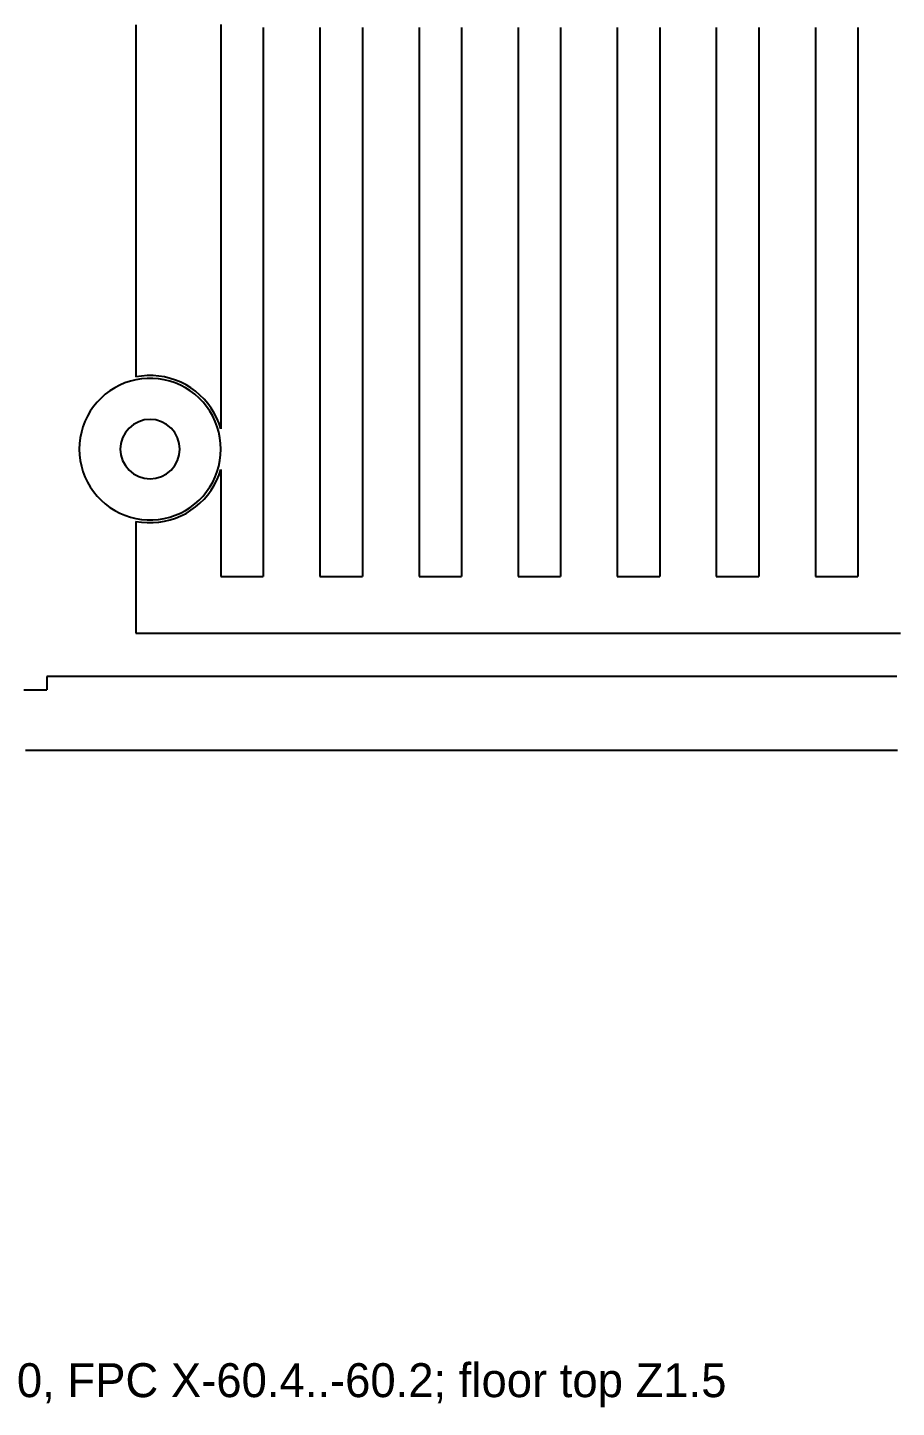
# Model space of a CAD drawing. Header units: metres. Extents: x -65 to 62, y -60 to 37.
# Drawn here: x -1.82 to 28.86, y -60.36 to -11.6 of the extents above; entities that cross this region are included whole.
import ezdxf

# ---------------------------------------------------------------- set-up
doc = ezdxf.new("R2010")
doc.units = ezdxf.units.M
doc.layers.add('AL_Z1.6', color=7, linetype='Continuous')

msp = doc.modelspace()

# ---------------------------------------------------------------- linework, layer by layer
at = {"layer": 'AL_Z1.6'}
for points in [[(2, -11.50524), (2, -11.70594), (2, -11.90663), (2, -12.10733), (2, -12.30803), (2, -12.50873), (2, -12.70943), (2, -12.91012), (2, -13.11082), (2, -13.31152), (2, -13.51222), (2, -13.71292), (2, -13.91362), (2, -14.11431), (2, -14.31501), (2, -14.51571), (2, -14.71641), (2, -14.91711), (2, -15.11781), (2, -15.3185), (2, -15.5192), (2, -15.7199), (2, -15.9206), (2, -16.1213), (2, -16.322), (2, -16.52269), (2, -16.72339), (2, -16.92409), (2, -17.12479), (2, -17.32549), (2, -17.52619), (2, -17.72688), (2, -17.92758), (2, -18.12828), (2, -18.32898), (2, -18.52968), (2, -18.73037), (2, -18.93107), (2, -19.13177), (2, -19.33247), (2, -19.53317), (2, -19.73387), (2, -19.93456), (2, -20.13526), (2, -20.33596), (2, -20.53666), (2, -20.73736), (2, -20.93806), (2, -21.13875), (2, -21.33945), (2, -21.54015), (2, -21.74085), (2, -21.94155), (2, -22.14225), (2, -22.34294), (2, -22.54364), (2, -22.74434), (2, -22.94504), (2, -23.14574), (2, -23.34644), (2, -23.54713), (2, -23.74783), (2, -23.94853)], [(5, -11.49961), (5, -11.70082), (5, -11.90204), (5, -12.10325), (5, -12.30447), (5, -12.50568), (5, -12.7069), (5, -12.90811), (5, -13.10933), (5, -13.31054), (5, -13.51176), (5, -13.71297), (5, -13.91419), (5, -14.1154), (5, -14.31662), (5, -14.51783), (5, -14.71905), (5, -14.92026), (5, -15.12148), (5, -15.32269), (5, -15.5239), (5, -15.72512), (5, -15.92633), (5, -16.12755), (5, -16.32876), (5, -16.52998), (5, -16.73119), (5, -16.93241), (5, -17.13362), (5, -17.33484), (5, -17.53605), (5, -17.73727), (5, -17.93848), (5, -18.1397), (5, -18.34091), (5, -18.54213), (5, -18.74334), (5, -18.94456), (5, -19.14577), (5, -19.34699), (5, -19.5482), (5, -19.74941), (5, -19.95063), (5, -20.15184), (5, -20.35306), (5, -20.55427), (5, -20.75549), (5, -20.9567), (5, -21.15792), (5, -21.35913), (5, -21.56035), (5, -21.76156), (5, -21.96278), (5, -22.16399), (5, -22.36521), (5, -22.56642), (5, -22.76764), (5, -22.96885), (5, -23.17007), (5, -23.37128), (5, -23.57249), (5, -23.77371), (5, -23.97492), (5, -24.17614), (5, -24.37735), (5, -24.57857), (5, -24.77978), (5, -24.981), (5, -25.18221), (5, -25.38343), (5, -25.58464), (5, -25.78586)], [(6.5, -11.6), (6.5, -11.8), (6.5, -12), (6.5, -12.2), (6.5, -12.4), (6.5, -12.6), (6.5, -12.8), (6.5, -13), (6.5, -13.2), (6.5, -13.4), (6.5, -13.6), (6.5, -13.8), (6.5, -14), (6.5, -14.2), (6.5, -14.4), (6.5, -14.6), (6.5, -14.8), (6.5, -15), (6.5, -15.2), (6.5, -15.4), (6.5, -15.6), (6.5, -15.8), (6.5, -16), (6.5, -16.2), (6.5, -16.4), (6.5, -16.6), (6.5, -16.8), (6.5, -17), (6.5, -17.2), (6.5, -17.4), (6.5, -17.6), (6.5, -17.8), (6.5, -18), (6.5, -18.2), (6.5, -18.4), (6.5, -18.6), (6.5, -18.8), (6.5, -19), (6.5, -19.2), (6.5, -19.4), (6.5, -19.6), (6.5, -19.8), (6.5, -20), (6.5, -20.2), (6.5, -20.4), (6.5, -20.6), (6.5, -20.8), (6.5, -21), (6.5, -21.2), (6.5, -21.4), (6.5, -21.6), (6.5, -21.8), (6.5, -22), (6.5, -22.2), (6.5, -22.4), (6.5, -22.6), (6.5, -22.8), (6.5, -23), (6.5, -23.2), (6.5, -23.4), (6.5, -23.6), (6.5, -23.8), (6.5, -24), (6.5, -24.2), (6.5, -24.4), (6.5, -24.6), (6.5, -24.8), (6.5, -25), (6.5, -25.2), (6.5, -25.4), (6.5, -25.6), (6.5, -25.8), (6.5, -26), (6.5, -26.2), (6.5, -26.4), (6.5, -26.6), (6.5, -26.8), (6.5, -27), (6.5, -27.2), (6.5, -27.4), (6.5, -27.6), (6.5, -27.8), (6.5, -28), (6.5, -28.2), (6.5, -28.4), (6.5, -28.6), (6.5, -28.8), (6.5, -29), (6.5, -29.2), (6.5, -29.4), (6.5, -29.6), (6.5, -29.8), (6.5, -30), (6.5, -30.2), (6.5, -30.4), (6.5, -30.6), (6.5, -30.8), (6.5, -31)], [(8.5, -11.6), (8.5, -11.8), (8.5, -12), (8.5, -12.2), (8.5, -12.4), (8.5, -12.6), (8.5, -12.8), (8.5, -13), (8.5, -13.2), (8.5, -13.4), (8.5, -13.6), (8.5, -13.8), (8.5, -14), (8.5, -14.2), (8.5, -14.4), (8.5, -14.6), (8.5, -14.8), (8.5, -15), (8.5, -15.2), (8.5, -15.4), (8.5, -15.6), (8.5, -15.8), (8.5, -16), (8.5, -16.2), (8.5, -16.4), (8.5, -16.6), (8.5, -16.8), (8.5, -17), (8.5, -17.2), (8.5, -17.4), (8.5, -17.6), (8.5, -17.8), (8.5, -18), (8.5, -18.2), (8.5, -18.4), (8.5, -18.6), (8.5, -18.8), (8.5, -19), (8.5, -19.2), (8.5, -19.4), (8.5, -19.6), (8.5, -19.8), (8.5, -20), (8.5, -20.2), (8.5, -20.4), (8.5, -20.6), (8.5, -20.8), (8.5, -21), (8.5, -21.2), (8.5, -21.4), (8.5, -21.6), (8.5, -21.8), (8.5, -22), (8.5, -22.2), (8.5, -22.4), (8.5, -22.6), (8.5, -22.8), (8.5, -23), (8.5, -23.2), (8.5, -23.4), (8.5, -23.6), (8.5, -23.8), (8.5, -24), (8.5, -24.2), (8.5, -24.4), (8.5, -24.6), (8.5, -24.8), (8.5, -25), (8.5, -25.2), (8.5, -25.4), (8.5, -25.6), (8.5, -25.8), (8.5, -26), (8.5, -26.2), (8.5, -26.4), (8.5, -26.6), (8.5, -26.8), (8.5, -27), (8.5, -27.2), (8.5, -27.4), (8.5, -27.6), (8.5, -27.8), (8.5, -28), (8.5, -28.2), (8.5, -28.4), (8.5, -28.6), (8.5, -28.8), (8.5, -29), (8.5, -29.2), (8.5, -29.4), (8.5, -29.6), (8.5, -29.8), (8.5, -30), (8.5, -30.2), (8.5, -30.4), (8.5, -30.6), (8.5, -30.8), (8.5, -31)], [(10, -11.6), (10, -11.8), (10, -12), (10, -12.2), (10, -12.4), (10, -12.6), (10, -12.8), (10, -13), (10, -13.2), (10, -13.4), (10, -13.6), (10, -13.8), (10, -14), (10, -14.2), (10, -14.4), (10, -14.6), (10, -14.8), (10, -15), (10, -15.2), (10, -15.4), (10, -15.6), (10, -15.8), (10, -16), (10, -16.2), (10, -16.4), (10, -16.6), (10, -16.8), (10, -17), (10, -17.2), (10, -17.4), (10, -17.6), (10, -17.8), (10, -18), (10, -18.2), (10, -18.4), (10, -18.6), (10, -18.8), (10, -19), (10, -19.2), (10, -19.4), (10, -19.6), (10, -19.8), (10, -20), (10, -20.2), (10, -20.4), (10, -20.6), (10, -20.8), (10, -21), (10, -21.2), (10, -21.4), (10, -21.6), (10, -21.8), (10, -22), (10, -22.2), (10, -22.4), (10, -22.6), (10, -22.8), (10, -23), (10, -23.2), (10, -23.4), (10, -23.6), (10, -23.8), (10, -24), (10, -24.2), (10, -24.4), (10, -24.6), (10, -24.8), (10, -25), (10, -25.2), (10, -25.4), (10, -25.6), (10, -25.8), (10, -26), (10, -26.2), (10, -26.4), (10, -26.6), (10, -26.8), (10, -27), (10, -27.2), (10, -27.4), (10, -27.6), (10, -27.8), (10, -28), (10, -28.2), (10, -28.4), (10, -28.6), (10, -28.8), (10, -29), (10, -29.2), (10, -29.4), (10, -29.6), (10, -29.8), (10, -30), (10, -30.2), (10, -30.4), (10, -30.6), (10, -30.8), (10, -31)], [(12, -11.6), (12, -11.8), (12, -12), (12, -12.2), (12, -12.4), (12, -12.6), (12, -12.8), (12, -13), (12, -13.2), (12, -13.4), (12, -13.6), (12, -13.8), (12, -14), (12, -14.2), (12, -14.4), (12, -14.6), (12, -14.8), (12, -15), (12, -15.2), (12, -15.4), (12, -15.6), (12, -15.8), (12, -16), (12, -16.2), (12, -16.4), (12, -16.6), (12, -16.8), (12, -17), (12, -17.2), (12, -17.4), (12, -17.6), (12, -17.8), (12, -18), (12, -18.2), (12, -18.4), (12, -18.6), (12, -18.8), (12, -19), (12, -19.2), (12, -19.4), (12, -19.6), (12, -19.8), (12, -20), (12, -20.2), (12, -20.4), (12, -20.6), (12, -20.8), (12, -21), (12, -21.2), (12, -21.4), (12, -21.6), (12, -21.8), (12, -22), (12, -22.2), (12, -22.4), (12, -22.6), (12, -22.8), (12, -23), (12, -23.2), (12, -23.4), (12, -23.6), (12, -23.8), (12, -24), (12, -24.2), (12, -24.4), (12, -24.6), (12, -24.8), (12, -25), (12, -25.2), (12, -25.4), (12, -25.6), (12, -25.8), (12, -26), (12, -26.2), (12, -26.4), (12, -26.6), (12, -26.8), (12, -27), (12, -27.2), (12, -27.4), (12, -27.6), (12, -27.8), (12, -28), (12, -28.2), (12, -28.4), (12, -28.6), (12, -28.8), (12, -29), (12, -29.2), (12, -29.4), (12, -29.6), (12, -29.8), (12, -30), (12, -30.2), (12, -30.4), (12, -30.6), (12, -30.8), (12, -31)], [(13.5, -11.6), (13.5, -11.8), (13.5, -12), (13.5, -12.2), (13.5, -12.4), (13.5, -12.6), (13.5, -12.8), (13.5, -13), (13.5, -13.2), (13.5, -13.4), (13.5, -13.6), (13.5, -13.8), (13.5, -14), (13.5, -14.2), (13.5, -14.4), (13.5, -14.6), (13.5, -14.8), (13.5, -15), (13.5, -15.2), (13.5, -15.4), (13.5, -15.6), (13.5, -15.8), (13.5, -16), (13.5, -16.2), (13.5, -16.4), (13.5, -16.6), (13.5, -16.8), (13.5, -17), (13.5, -17.2), (13.5, -17.4), (13.5, -17.6), (13.5, -17.8), (13.5, -18), (13.5, -18.2), (13.5, -18.4), (13.5, -18.6), (13.5, -18.8), (13.5, -19), (13.5, -19.2), (13.5, -19.4), (13.5, -19.6), (13.5, -19.8), (13.5, -20), (13.5, -20.2), (13.5, -20.4), (13.5, -20.6), (13.5, -20.8), (13.5, -21), (13.5, -21.2), (13.5, -21.4), (13.5, -21.6), (13.5, -21.8), (13.5, -22), (13.5, -22.2), (13.5, -22.4), (13.5, -22.6), (13.5, -22.8), (13.5, -23), (13.5, -23.2), (13.5, -23.4), (13.5, -23.6), (13.5, -23.8), (13.5, -24), (13.5, -24.2), (13.5, -24.4), (13.5, -24.6), (13.5, -24.8), (13.5, -25), (13.5, -25.2), (13.5, -25.4), (13.5, -25.6), (13.5, -25.8), (13.5, -26), (13.5, -26.2), (13.5, -26.4), (13.5, -26.6), (13.5, -26.8), (13.5, -27), (13.5, -27.2), (13.5, -27.4), (13.5, -27.6), (13.5, -27.8), (13.5, -28), (13.5, -28.2), (13.5, -28.4), (13.5, -28.6), (13.5, -28.8), (13.5, -29), (13.5, -29.2), (13.5, -29.4), (13.5, -29.6), (13.5, -29.8), (13.5, -30), (13.5, -30.2), (13.5, -30.4), (13.5, -30.6), (13.5, -30.8), (13.5, -31)], [(15.5, -11.6), (15.5, -11.8), (15.5, -12), (15.5, -12.2), (15.5, -12.4), (15.5, -12.6), (15.5, -12.8), (15.5, -13), (15.5, -13.2), (15.5, -13.4), (15.5, -13.6), (15.5, -13.8), (15.5, -14), (15.5, -14.2), (15.5, -14.4), (15.5, -14.6), (15.5, -14.8), (15.5, -15), (15.5, -15.2), (15.5, -15.4), (15.5, -15.6), (15.5, -15.8), (15.5, -16), (15.5, -16.2), (15.5, -16.4), (15.5, -16.6), (15.5, -16.8), (15.5, -17), (15.5, -17.2), (15.5, -17.4), (15.5, -17.6), (15.5, -17.8), (15.5, -18), (15.5, -18.2), (15.5, -18.4), (15.5, -18.6), (15.5, -18.8), (15.5, -19), (15.5, -19.2), (15.5, -19.4), (15.5, -19.6), (15.5, -19.8), (15.5, -20), (15.5, -20.2), (15.5, -20.4), (15.5, -20.6), (15.5, -20.8), (15.5, -21), (15.5, -21.2), (15.5, -21.4), (15.5, -21.6), (15.5, -21.8), (15.5, -22), (15.5, -22.2), (15.5, -22.4), (15.5, -22.6), (15.5, -22.8), (15.5, -23), (15.5, -23.2), (15.5, -23.4), (15.5, -23.6), (15.5, -23.8), (15.5, -24), (15.5, -24.2), (15.5, -24.4), (15.5, -24.6), (15.5, -24.8), (15.5, -25), (15.5, -25.2), (15.5, -25.4), (15.5, -25.6), (15.5, -25.8), (15.5, -26), (15.5, -26.2), (15.5, -26.4), (15.5, -26.6), (15.5, -26.8), (15.5, -27), (15.5, -27.2), (15.5, -27.4), (15.5, -27.6), (15.5, -27.8), (15.5, -28), (15.5, -28.2), (15.5, -28.4), (15.5, -28.6), (15.5, -28.8), (15.5, -29), (15.5, -29.2), (15.5, -29.4), (15.5, -29.6), (15.5, -29.8), (15.5, -30), (15.5, -30.2), (15.5, -30.4), (15.5, -30.6), (15.5, -30.8), (15.5, -31)], [(17, -11.6), (17, -11.8), (17, -12), (17, -12.2), (17, -12.4), (17, -12.6), (17, -12.8), (17, -13), (17, -13.2), (17, -13.4), (17, -13.6), (17, -13.8), (17, -14), (17, -14.2), (17, -14.4), (17, -14.6), (17, -14.8), (17, -15), (17, -15.2), (17, -15.4), (17, -15.6), (17, -15.8), (17, -16), (17, -16.2), (17, -16.4), (17, -16.6), (17, -16.8), (17, -17), (17, -17.2), (17, -17.4), (17, -17.6), (17, -17.8), (17, -18), (17, -18.2), (17, -18.4), (17, -18.6), (17, -18.8), (17, -19), (17, -19.2), (17, -19.4), (17, -19.6), (17, -19.8), (17, -20), (17, -20.2), (17, -20.4), (17, -20.6), (17, -20.8), (17, -21), (17, -21.2), (17, -21.4), (17, -21.6), (17, -21.8), (17, -22), (17, -22.2), (17, -22.4), (17, -22.6), (17, -22.8), (17, -23), (17, -23.2), (17, -23.4), (17, -23.6), (17, -23.8), (17, -24), (17, -24.2), (17, -24.4), (17, -24.6), (17, -24.8), (17, -25), (17, -25.2), (17, -25.4), (17, -25.6), (17, -25.8), (17, -26), (17, -26.2), (17, -26.4), (17, -26.6), (17, -26.8), (17, -27), (17, -27.2), (17, -27.4), (17, -27.6), (17, -27.8), (17, -28), (17, -28.2), (17, -28.4), (17, -28.6), (17, -28.8), (17, -29), (17, -29.2), (17, -29.4), (17, -29.6), (17, -29.8), (17, -30), (17, -30.2), (17, -30.4), (17, -30.6), (17, -30.8), (17, -31)], [(19, -11.6), (19, -11.8), (19, -12), (19, -12.2), (19, -12.4), (19, -12.6), (19, -12.8), (19, -13), (19, -13.2), (19, -13.4), (19, -13.6), (19, -13.8), (19, -14), (19, -14.2), (19, -14.4), (19, -14.6), (19, -14.8), (19, -15), (19, -15.2), (19, -15.4), (19, -15.6), (19, -15.8), (19, -16), (19, -16.2), (19, -16.4), (19, -16.6), (19, -16.8), (19, -17), (19, -17.2), (19, -17.4), (19, -17.6), (19, -17.8), (19, -18), (19, -18.2), (19, -18.4), (19, -18.6), (19, -18.8), (19, -19), (19, -19.2), (19, -19.4), (19, -19.6), (19, -19.8), (19, -20), (19, -20.2), (19, -20.4), (19, -20.6), (19, -20.8), (19, -21), (19, -21.2), (19, -21.4), (19, -21.6), (19, -21.8), (19, -22), (19, -22.2), (19, -22.4), (19, -22.6), (19, -22.8), (19, -23), (19, -23.2), (19, -23.4), (19, -23.6), (19, -23.8), (19, -24), (19, -24.2), (19, -24.4), (19, -24.6), (19, -24.8), (19, -25), (19, -25.2), (19, -25.4), (19, -25.6), (19, -25.8), (19, -26), (19, -26.2), (19, -26.4), (19, -26.6), (19, -26.8), (19, -27), (19, -27.2), (19, -27.4), (19, -27.6), (19, -27.8), (19, -28), (19, -28.2), (19, -28.4), (19, -28.6), (19, -28.8), (19, -29), (19, -29.2), (19, -29.4), (19, -29.6), (19, -29.8), (19, -30), (19, -30.2), (19, -30.4), (19, -30.6), (19, -30.8), (19, -31)], [(20.5, -11.6), (20.5, -11.8), (20.5, -12), (20.5, -12.2), (20.5, -12.4), (20.5, -12.6), (20.5, -12.8), (20.5, -13), (20.5, -13.2), (20.5, -13.4), (20.5, -13.6), (20.5, -13.8), (20.5, -14), (20.5, -14.2), (20.5, -14.4), (20.5, -14.6), (20.5, -14.8), (20.5, -15), (20.5, -15.2), (20.5, -15.4), (20.5, -15.6), (20.5, -15.8), (20.5, -16), (20.5, -16.2), (20.5, -16.4), (20.5, -16.6), (20.5, -16.8), (20.5, -17), (20.5, -17.2), (20.5, -17.4), (20.5, -17.6), (20.5, -17.8), (20.5, -18), (20.5, -18.2), (20.5, -18.4), (20.5, -18.6), (20.5, -18.8), (20.5, -19), (20.5, -19.2), (20.5, -19.4), (20.5, -19.6), (20.5, -19.8), (20.5, -20), (20.5, -20.2), (20.5, -20.4), (20.5, -20.6), (20.5, -20.8), (20.5, -21), (20.5, -21.2), (20.5, -21.4), (20.5, -21.6), (20.5, -21.8), (20.5, -22), (20.5, -22.2), (20.5, -22.4), (20.5, -22.6), (20.5, -22.8), (20.5, -23), (20.5, -23.2), (20.5, -23.4), (20.5, -23.6), (20.5, -23.8), (20.5, -24), (20.5, -24.2), (20.5, -24.4), (20.5, -24.6), (20.5, -24.8), (20.5, -25), (20.5, -25.2), (20.5, -25.4), (20.5, -25.6), (20.5, -25.8), (20.5, -26), (20.5, -26.2), (20.5, -26.4), (20.5, -26.6), (20.5, -26.8), (20.5, -27), (20.5, -27.2), (20.5, -27.4), (20.5, -27.6), (20.5, -27.8), (20.5, -28), (20.5, -28.2), (20.5, -28.4), (20.5, -28.6), (20.5, -28.8), (20.5, -29), (20.5, -29.2), (20.5, -29.4), (20.5, -29.6), (20.5, -29.8), (20.5, -30), (20.5, -30.2), (20.5, -30.4), (20.5, -30.6), (20.5, -30.8), (20.5, -31)], [(22.5, -11.6), (22.5, -11.8), (22.5, -12), (22.5, -12.2), (22.5, -12.4), (22.5, -12.6), (22.5, -12.8), (22.5, -13), (22.5, -13.2), (22.5, -13.4), (22.5, -13.6), (22.5, -13.8), (22.5, -14), (22.5, -14.2), (22.5, -14.4), (22.5, -14.6), (22.5, -14.8), (22.5, -15), (22.5, -15.2), (22.5, -15.4), (22.5, -15.6), (22.5, -15.8), (22.5, -16), (22.5, -16.2), (22.5, -16.4), (22.5, -16.6), (22.5, -16.8), (22.5, -17), (22.5, -17.2), (22.5, -17.4), (22.5, -17.6), (22.5, -17.8), (22.5, -18), (22.5, -18.2), (22.5, -18.4), (22.5, -18.6), (22.5, -18.8), (22.5, -19), (22.5, -19.2), (22.5, -19.4), (22.5, -19.6), (22.5, -19.8), (22.5, -20), (22.5, -20.2), (22.5, -20.4), (22.5, -20.6), (22.5, -20.8), (22.5, -21), (22.5, -21.2), (22.5, -21.4), (22.5, -21.6), (22.5, -21.8), (22.5, -22), (22.5, -22.2), (22.5, -22.4), (22.5, -22.6), (22.5, -22.8), (22.5, -23), (22.5, -23.2), (22.5, -23.4), (22.5, -23.6), (22.5, -23.8), (22.5, -24), (22.5, -24.2), (22.5, -24.4), (22.5, -24.6), (22.5, -24.8), (22.5, -25), (22.5, -25.2), (22.5, -25.4), (22.5, -25.6), (22.5, -25.8), (22.5, -26), (22.5, -26.2), (22.5, -26.4), (22.5, -26.6), (22.5, -26.8), (22.5, -27), (22.5, -27.2), (22.5, -27.4), (22.5, -27.6), (22.5, -27.8), (22.5, -28), (22.5, -28.2), (22.5, -28.4), (22.5, -28.6), (22.5, -28.8), (22.5, -29), (22.5, -29.2), (22.5, -29.4), (22.5, -29.6), (22.5, -29.8), (22.5, -30), (22.5, -30.2), (22.5, -30.4), (22.5, -30.6), (22.5, -30.8), (22.5, -31)], [(24, -11.6), (24, -11.8), (24, -12), (24, -12.2), (24, -12.4), (24, -12.6), (24, -12.8), (24, -13), (24, -13.2), (24, -13.4), (24, -13.6), (24, -13.8), (24, -14), (24, -14.2), (24, -14.4), (24, -14.6), (24, -14.8), (24, -15), (24, -15.2), (24, -15.4), (24, -15.6), (24, -15.8), (24, -16), (24, -16.2), (24, -16.4), (24, -16.6), (24, -16.8), (24, -17), (24, -17.2), (24, -17.4), (24, -17.6), (24, -17.8), (24, -18), (24, -18.2), (24, -18.4), (24, -18.6), (24, -18.8), (24, -19), (24, -19.2), (24, -19.4), (24, -19.6), (24, -19.8), (24, -20), (24, -20.2), (24, -20.4), (24, -20.6), (24, -20.8), (24, -21), (24, -21.2), (24, -21.4), (24, -21.6), (24, -21.8), (24, -22), (24, -22.2), (24, -22.4), (24, -22.6), (24, -22.8), (24, -23), (24, -23.2), (24, -23.4), (24, -23.6), (24, -23.8), (24, -24), (24, -24.2), (24, -24.4), (24, -24.6), (24, -24.8), (24, -25), (24, -25.2), (24, -25.4), (24, -25.6), (24, -25.8), (24, -26), (24, -26.2), (24, -26.4), (24, -26.6), (24, -26.8), (24, -27), (24, -27.2), (24, -27.4), (24, -27.6), (24, -27.8), (24, -28), (24, -28.2), (24, -28.4), (24, -28.6), (24, -28.8), (24, -29), (24, -29.2), (24, -29.4), (24, -29.6), (24, -29.8), (24, -30), (24, -30.2), (24, -30.4), (24, -30.6), (24, -30.8), (24, -31)], [(26, -11.6), (26, -11.8), (26, -12), (26, -12.2), (26, -12.4), (26, -12.6), (26, -12.8), (26, -13), (26, -13.2), (26, -13.4), (26, -13.6), (26, -13.8), (26, -14), (26, -14.2), (26, -14.4), (26, -14.6), (26, -14.8), (26, -15), (26, -15.2), (26, -15.4), (26, -15.6), (26, -15.8), (26, -16), (26, -16.2), (26, -16.4), (26, -16.6), (26, -16.8), (26, -17), (26, -17.2), (26, -17.4), (26, -17.6), (26, -17.8), (26, -18), (26, -18.2), (26, -18.4), (26, -18.6), (26, -18.8), (26, -19), (26, -19.2), (26, -19.4), (26, -19.6), (26, -19.8), (26, -20), (26, -20.2), (26, -20.4), (26, -20.6), (26, -20.8), (26, -21), (26, -21.2), (26, -21.4), (26, -21.6), (26, -21.8), (26, -22), (26, -22.2), (26, -22.4), (26, -22.6), (26, -22.8), (26, -23), (26, -23.2), (26, -23.4), (26, -23.6), (26, -23.8), (26, -24), (26, -24.2), (26, -24.4), (26, -24.6), (26, -24.8), (26, -25), (26, -25.2), (26, -25.4), (26, -25.6), (26, -25.8), (26, -26), (26, -26.2), (26, -26.4), (26, -26.6), (26, -26.8), (26, -27), (26, -27.2), (26, -27.4), (26, -27.6), (26, -27.8), (26, -28), (26, -28.2), (26, -28.4), (26, -28.6), (26, -28.8), (26, -29), (26, -29.2), (26, -29.4), (26, -29.6), (26, -29.8), (26, -30), (26, -30.2), (26, -30.4), (26, -30.6), (26, -30.8), (26, -31)], [(27.5, -11.6), (27.5, -11.8), (27.5, -12), (27.5, -12.2), (27.5, -12.4), (27.5, -12.6), (27.5, -12.8), (27.5, -13), (27.5, -13.2), (27.5, -13.4), (27.5, -13.6), (27.5, -13.8), (27.5, -14), (27.5, -14.2), (27.5, -14.4), (27.5, -14.6), (27.5, -14.8), (27.5, -15), (27.5, -15.2), (27.5, -15.4), (27.5, -15.6), (27.5, -15.8), (27.5, -16), (27.5, -16.2), (27.5, -16.4), (27.5, -16.6), (27.5, -16.8), (27.5, -17), (27.5, -17.2), (27.5, -17.4), (27.5, -17.6), (27.5, -17.8), (27.5, -18), (27.5, -18.2), (27.5, -18.4), (27.5, -18.6), (27.5, -18.8), (27.5, -19), (27.5, -19.2), (27.5, -19.4), (27.5, -19.6), (27.5, -19.8), (27.5, -20), (27.5, -20.2), (27.5, -20.4), (27.5, -20.6), (27.5, -20.8), (27.5, -21), (27.5, -21.2), (27.5, -21.4), (27.5, -21.6), (27.5, -21.8), (27.5, -22), (27.5, -22.2), (27.5, -22.4), (27.5, -22.6), (27.5, -22.8), (27.5, -23), (27.5, -23.2), (27.5, -23.4), (27.5, -23.6), (27.5, -23.8), (27.5, -24), (27.5, -24.2), (27.5, -24.4), (27.5, -24.6), (27.5, -24.8), (27.5, -25), (27.5, -25.2), (27.5, -25.4), (27.5, -25.6), (27.5, -25.8), (27.5, -26), (27.5, -26.2), (27.5, -26.4), (27.5, -26.6), (27.5, -26.8), (27.5, -27), (27.5, -27.2), (27.5, -27.4), (27.5, -27.6), (27.5, -27.8), (27.5, -28), (27.5, -28.2), (27.5, -28.4), (27.5, -28.6), (27.5, -28.8), (27.5, -29), (27.5, -29.2), (27.5, -29.4), (27.5, -29.6), (27.5, -29.8), (27.5, -30), (27.5, -30.2), (27.5, -30.4), (27.5, -30.6), (27.5, -30.8), (27.5, -31)], [(5, -26.5), (4.99189, -26.29883), (4.96763, -26.09897), (4.92735, -25.90171), (4.87134, -25.70833), (4.79995, -25.52008), (4.71364, -25.33819), (4.61298, -25.16384), (4.49861, -24.99814), (4.37128, -24.84219), (4.23181, -24.69699), (4.08111, -24.56349), (3.92016, -24.44254), (3.75, -24.33494), (3.57173, -24.24137), (3.38651, -24.16246), (3.19554, -24.0987), (3.00006, -24.05052), (2.80134, -24.01823), (2.60066, -24.00203), (2.39934, -24.00203), (2.19866, -24.01823), (1.99994, -24.05052), (1.80446, -24.0987), (1.61349, -24.16246), (1.42827, -24.24137), (1.25, -24.33494), (1.07984, -24.44254), (0.91889, -24.56349), (0.76819, -24.69699), (0.62872, -24.84219), (0.50139, -24.99814), (0.38702, -25.16384), (0.28636, -25.33819), (0.20005, -25.52008), (0.12866, -25.70833), (0.07265, -25.90171), (0.03237, -26.09897), (0.00811, -26.29883), (0, -26.5), (0.00811, -26.70117), (0.03237, -26.90103), (0.07265, -27.09829), (0.12866, -27.29167), (0.20005, -27.47992), (0.28636, -27.66181), (0.38702, -27.83616), (0.50139, -28.00186), (0.62872, -28.15781), (0.76819, -28.30301), (0.91889, -28.43651), (1.07984, -28.55746), (1.25, -28.66506), (1.42827, -28.75863), (1.61349, -28.83754), (1.80446, -28.9013), (1.99994, -28.94948), (2.19866, -28.98177), (2.39934, -28.99797), (2.60066, -28.99797), (2.80134, -28.98177), (3.00006, -28.94948), (3.19554, -28.9013), (3.38651, -28.83754), (3.57173, -28.75863), (3.75, -28.66506), (3.92016, -28.55746), (4.08111, -28.43651), (4.23181, -28.30301), (4.37128, -28.15781), (4.49861, -28.00186), (4.61298, -27.83616), (4.71364, -27.66181), (4.79995, -27.47992), (4.87134, -27.29167), (4.92735, -27.09829), (4.96763, -26.90103), (4.99189, -26.70117), (5, -26.5)], [(5, -25.78586), (4.93656, -25.59271), (4.85822, -25.4051), (4.76546, -25.22419), (4.65885, -25.05108), (4.53904, -24.88683), (4.40676, -24.73244), (4.26283, -24.58886), (4.10811, -24.45697), (3.94357, -24.33757), (3.77019, -24.23139), (3.58905, -24.13908), (3.40126, -24.0612), (3.20795, -23.99824), (3.01031, -23.95057), (2.80955, -23.91849), (2.6069, -23.9022), (2.4036, -23.90179), (2.20089, -23.91726), (2, -23.94853)], [(3.55, -26.5), (3.52982, -26.29516), (3.47007, -26.09818), (3.37304, -25.91665), (3.24246, -25.75754), (3.08335, -25.62696), (2.90182, -25.52993), (2.70484, -25.47018), (2.5, -25.45), (2.29516, -25.47018), (2.09818, -25.52993), (1.91665, -25.62696), (1.75754, -25.75754), (1.62696, -25.91665), (1.52993, -26.09818), (1.47018, -26.29516), (1.45, -26.5), (1.47018, -26.70484), (1.52993, -26.90182), (1.62696, -27.08335), (1.75754, -27.24246), (1.91665, -27.37304), (2.09818, -27.47007), (2.29516, -27.52982), (2.5, -27.55), (2.70484, -27.52982), (2.90182, -27.47007), (3.08335, -27.37304), (3.24246, -27.24246), (3.37304, -27.08335), (3.47007, -26.90182), (3.52982, -26.70484), (3.55, -26.5)], [(2, -29.05147), (2.20089, -29.08274), (2.4036, -29.09821), (2.6069, -29.0978), (2.80955, -29.08151), (3.01031, -29.04943), (3.20795, -29.00176), (3.40126, -28.9388), (3.58905, -28.86092), (3.77019, -28.76861), (3.94357, -28.66243), (4.10811, -28.54303), (4.26283, -28.41114), (4.40676, -28.26756), (4.53904, -28.11317), (4.65885, -27.94892), (4.76546, -27.77581), (4.85822, -27.5949), (4.93656, -27.40729), (5, -27.21414)], [(5, -27.21414), (5, -27.42447), (5, -27.63479), (5, -27.84512), (5, -28.05544), (5, -28.26577), (5, -28.4761), (5, -28.68642), (5, -28.89675), (5, -29.10707), (5, -29.3174), (5, -29.52772), (5, -29.73805), (5, -29.94837), (5, -30.1587), (5, -30.36902), (5, -30.57935), (5, -30.78967), (5, -31)], [(2, -29.05147), (2, -29.25929), (2, -29.4671), (2, -29.67492), (2, -29.88274), (2, -30.09056), (2, -30.29837), (2, -30.50619), (2, -30.71401), (2, -30.92183), (2, -31.12964), (2, -31.33746), (2, -31.54528), (2, -31.7531), (2, -31.96091), (2, -32.16873), (2, -32.37655), (2, -32.58437), (2, -32.79218), (2, -33)], [(5, -31), (5.21429, -31), (5.42857, -31), (5.64286, -31), (5.85714, -31), (6.07143, -31), (6.28571, -31), (6.5, -31)], [(8.5, -31), (8.71429, -31), (8.92857, -31), (9.14286, -31), (9.35714, -31), (9.57143, -31), (9.78571, -31), (10, -31)], [(12, -31), (12.21429, -31), (12.42857, -31), (12.64286, -31), (12.85714, -31), (13.07143, -31), (13.28571, -31), (13.5, -31)], [(15.5, -31), (15.71429, -31), (15.92857, -31), (16.14286, -31), (16.35714, -31), (16.57143, -31), (16.78571, -31), (17, -31)], [(19, -31), (19.21429, -31), (19.42857, -31), (19.64286, -31), (19.85714, -31), (20.07143, -31), (20.28571, -31), (20.5, -31)], [(22.5, -31), (22.71429, -31), (22.92857, -31), (23.14286, -31), (23.35714, -31), (23.57143, -31), (23.78571, -31), (24, -31)], [(26, -31), (26.21429, -31), (26.42857, -31), (26.64286, -31), (26.85714, -31), (27.07143, -31), (27.28571, -31), (27.5, -31)], [(2, -33), (2.2, -33), (2.4, -33), (2.6, -33), (2.8, -33), (3, -33), (3.2, -33), (3.4, -33), (3.6, -33), (3.8, -33), (4, -33), (4.2, -33), (4.4, -33), (4.6, -33), (4.8, -33), (5, -33), (5.2, -33), (5.4, -33), (5.6, -33), (5.8, -33), (6, -33), (6.2, -33), (6.4, -33), (6.6, -33), (6.8, -33), (7, -33), (7.2, -33), (7.4, -33), (7.6, -33), (7.8, -33), (8, -33), (8.2, -33), (8.4, -33), (8.6, -33), (8.8, -33), (9, -33), (9.2, -33), (9.4, -33), (9.6, -33), (9.8, -33), (10, -33), (10.2, -33), (10.4, -33), (10.6, -33), (10.8, -33), (11, -33), (11.2, -33), (11.4, -33), (11.6, -33), (11.8, -33), (12, -33), (12.2, -33), (12.4, -33), (12.6, -33), (12.8, -33), (13, -33), (13.2, -33), (13.4, -33), (13.6, -33), (13.8, -33), (14, -33), (14.2, -33), (14.4, -33), (14.6, -33), (14.8, -33), (15, -33), (15.2, -33), (15.4, -33), (15.6, -33), (15.8, -33), (16, -33), (16.2, -33), (16.4, -33), (16.6, -33), (16.8, -33), (17, -33), (17.2, -33), (17.4, -33), (17.6, -33), (17.8, -33), (18, -33), (18.2, -33), (18.4, -33), (18.6, -33), (18.8, -33), (19, -33), (19.2, -33), (19.4, -33), (19.6, -33), (19.8, -33), (20, -33), (20.2, -33), (20.4, -33), (20.6, -33), (20.8, -33), (21, -33), (21.2, -33), (21.4, -33), (21.6, -33), (21.8, -33), (22, -33), (22.2, -33), (22.4, -33), (22.6, -33), (22.8, -33), (23, -33), (23.2, -33), (23.4, -33), (23.6, -33), (23.8, -33), (24, -33), (24.2, -33), (24.4, -33), (24.6, -33), (24.8, -33), (25, -33), (25.2, -33), (25.4, -33), (25.6, -33), (25.8, -33), (26, -33), (26.2, -33), (26.4, -33), (26.6, -33), (26.8, -33), (27, -33), (27.2, -33), (27.4, -33), (27.6, -33), (27.8, -33), (28, -33), (28.2, -33), (28.4, -33), (28.6, -33), (28.8, -33), (29, -33)], [(28.87698, -34.53852), (28.6768, -34.53852), (28.47662, -34.53852), (28.27644, -34.53852), (28.07626, -34.53852), (27.87608, -34.53852), (27.6759, -34.53852), (27.47572, -34.53852), (27.27554, -34.53852), (27.07536, -34.53852), (26.87518, -34.53852), (26.675, -34.53852), (26.47482, -34.53852), (26.27464, -34.53852), (26.07446, -34.53852), (25.87428, -34.53852), (25.6741, -34.53852), (25.47392, -34.53852), (25.27374, -34.53852), (25.07356, -34.53852), (24.87338, -34.53852), (24.6732, -34.53852), (24.47302, -34.53852), (24.27284, -34.53852), (24.07266, -34.53852), (23.87248, -34.53852), (23.6723, -34.53852), (23.47212, -34.53852), (23.27194, -34.53852), (23.07176, -34.53852), (22.87158, -34.53852), (22.6714, -34.53852), (22.47122, -34.53852), (22.27104, -34.53852), (22.07086, -34.53852), (21.87068, -34.53852), (21.6705, -34.53852), (21.47032, -34.53852), (21.27014, -34.53852), (21.06996, -34.53852), (20.86978, -34.53852), (20.6696, -34.53852), (20.46942, -34.53852), (20.26924, -34.53852), (20.06906, -34.53852), (19.86888, -34.53852), (19.66871, -34.53852), (19.46853, -34.53852), (19.26835, -34.53852), (19.06817, -34.53852), (18.86799, -34.53852), (18.66781, -34.53852), (18.46763, -34.53852), (18.26745, -34.53852), (18.06727, -34.53852), (17.86709, -34.53852), (17.66691, -34.53852), (17.46673, -34.53852), (17.26655, -34.53852), (17.06637, -34.53852), (16.86619, -34.53852), (16.66601, -34.53852), (16.46583, -34.53852), (16.26565, -34.53852), (16.06547, -34.53852), (15.86529, -34.53852), (15.66511, -34.53852), (15.46493, -34.53852), (15.26475, -34.53852), (15.06457, -34.53852), (14.86439, -34.53852), (14.66421, -34.53852), (14.46403, -34.53852), (14.26385, -34.53852), (14.06367, -34.53852), (13.86349, -34.53852), (13.66331, -34.53852), (13.46313, -34.53852), (13.26295, -34.53852), (13.06277, -34.53852), (12.86259, -34.53852), (12.66241, -34.53852), (12.46223, -34.53852), (12.26205, -34.53852), (12.06187, -34.53852), (11.86169, -34.53852), (11.66151, -34.53852), (11.46133, -34.53852), (11.26115, -34.53852), (11.06097, -34.53852), (10.86079, -34.53852), (10.66061, -34.53852), (10.46043, -34.53852), (10.26025, -34.53852), (10.06007, -34.53852), (9.85989, -34.53852), (9.65971, -34.53852), (9.45953, -34.53852), (9.25935, -34.53852), (9.05917, -34.53852), (8.85899, -34.53852), (8.65881, -34.53852), (8.45863, -34.53852), (8.25845, -34.53852), (8.05827, -34.53852), (7.85809, -34.53852), (7.65791, -34.53852), (7.45773, -34.53852), (7.25755, -34.53852), (7.05737, -34.53852), (6.85719, -34.53852), (6.65701, -34.53852), (6.45683, -34.53852), (6.25665, -34.53852), (6.05647, -34.53852), (5.85629, -34.53852), (5.65612, -34.53852), (5.45594, -34.53852), (5.25576, -34.53852), (5.05558, -34.53852), (4.8554, -34.53852), (4.65522, -34.53852), (4.45504, -34.53852), (4.25486, -34.53852), (4.05468, -34.53852), (3.8545, -34.53852), (3.65432, -34.53852), (3.45414, -34.53852), (3.25396, -34.53852), (3.05378, -34.53852), (2.8536, -34.53852), (2.65342, -34.53852), (2.45324, -34.53852), (2.25306, -34.53852), (2.05288, -34.53852), (1.8527, -34.53852), (1.65252, -34.53852), (1.45234, -34.53852), (1.25216, -34.53852), (1.05198, -34.53852), (0.8518, -34.53852), (0.65162, -34.53852), (0.45144, -34.53852), (0.25126, -34.53852), (0.05108, -34.53852), (-0.1491, -34.53852), (-0.34928, -34.53852), (-0.54946, -34.53852), (-0.74964, -34.53852), (-0.94982, -34.53852), (-1.15, -34.53852)], [(-1.15, -34.53852), (-1.15, -34.76926), (-1.15, -35)], [(-1.95455, -35), (-1.75341, -35), (-1.55227, -35), (-1.35114, -35), (-1.15, -35)], [(28.9, -37.1533), (28.7, -37.1533), (28.5, -37.1533), (28.3, -37.1533), (28.1, -37.1533), (27.9, -37.1533), (27.7, -37.1533), (27.5, -37.1533), (27.3, -37.1533), (27.1, -37.1533), (26.9, -37.1533), (26.7, -37.1533), (26.5, -37.1533), (26.3, -37.1533), (26.1, -37.1533), (25.9, -37.1533), (25.7, -37.1533), (25.5, -37.1533), (25.3, -37.1533), (25.1, -37.1533), (24.9, -37.1533), (24.7, -37.1533), (24.5, -37.1533), (24.3, -37.1533), (24.1, -37.1533), (23.9, -37.1533), (23.7, -37.1533), (23.5, -37.1533), (23.3, -37.1533), (23.1, -37.1533), (22.9, -37.1533), (22.7, -37.1533), (22.5, -37.1533), (22.3, -37.1533), (22.1, -37.1533), (21.9, -37.1533), (21.7, -37.1533), (21.5, -37.1533), (21.3, -37.1533), (21.1, -37.1533), (20.9, -37.1533), (20.7, -37.1533), (20.5, -37.1533), (20.3, -37.1533), (20.1, -37.1533), (19.9, -37.1533), (19.7, -37.1533), (19.5, -37.1533), (19.3, -37.1533), (19.1, -37.1533), (18.9, -37.1533), (18.7, -37.1533), (18.5, -37.1533), (18.3, -37.1533), (18.1, -37.1533), (17.9, -37.1533), (17.7, -37.1533), (17.5, -37.1533), (17.3, -37.1533), (17.1, -37.1533), (16.9, -37.1533), (16.7, -37.1533), (16.5, -37.1533), (16.3, -37.1533), (16.1, -37.1533), (15.9, -37.1533), (15.7, -37.1533), (15.5, -37.1533), (15.3, -37.1533), (15.1, -37.1533), (14.9, -37.1533), (14.7, -37.1533), (14.5, -37.1533), (14.3, -37.1533), (14.1, -37.1533), (13.9, -37.1533), (13.7, -37.1533), (13.5, -37.1533), (13.3, -37.1533), (13.1, -37.1533), (12.9, -37.1533), (12.7, -37.1533), (12.5, -37.1533), (12.3, -37.1533), (12.1, -37.1533), (11.9, -37.1533), (11.7, -37.1533), (11.5, -37.1533), (11.3, -37.1533), (11.1, -37.1533), (10.9, -37.1533), (10.7, -37.1533), (10.5, -37.1533), (10.3, -37.1533), (10.1, -37.1533), (9.9, -37.1533), (9.7, -37.1533), (9.5, -37.1533), (9.3, -37.1533), (9.1, -37.1533), (8.9, -37.1533), (8.7, -37.1533), (8.5, -37.1533), (8.3, -37.1533), (8.1, -37.1533), (7.9, -37.1533), (7.7, -37.1533), (7.5, -37.1533), (7.3, -37.1533), (7.1, -37.1533), (6.9, -37.1533), (6.7, -37.1533), (6.5, -37.1533), (6.3, -37.1533), (6.1, -37.1533), (5.9, -37.1533), (5.7, -37.1533), (5.5, -37.1533), (5.3, -37.1533), (5.1, -37.1533), (4.9, -37.1533), (4.7, -37.1533), (4.5, -37.1533), (4.3, -37.1533), (4.1, -37.1533), (3.9, -37.1533), (3.7, -37.1533), (3.5, -37.1533), (3.3, -37.1533), (3.1, -37.1533), (2.9, -37.1533), (2.7, -37.1533), (2.5, -37.1533), (2.3, -37.1533), (2.1, -37.1533), (1.9, -37.1533), (1.7, -37.1533), (1.5, -37.1533), (1.3, -37.1533), (1.1, -37.1533), (0.9, -37.1533), (0.7, -37.1533), (0.5, -37.1533), (0.3, -37.1533), (0.1, -37.1533), (-0.1, -37.1533), (-0.3, -37.1533), (-0.5, -37.1533), (-0.7, -37.1533), (-0.9, -37.1533), (-1.1, -37.1533), (-1.3, -37.1533), (-1.5, -37.1533), (-1.7, -37.1533), (-1.9, -37.1533)]]:
    msp.add_lwpolyline(points, dxfattribs=at)

# ---------------------------------------------------------------- texts
msp.add_text('Window: view limited by section of Z=3.5; cell face X=-54.0, keep-out X-60.2..-55.0, FPC X-60.4..-60.2; floor top Z1.5', height=1.2).set_placement((-60, -60))

doc.saveas('drawing.dxf')
